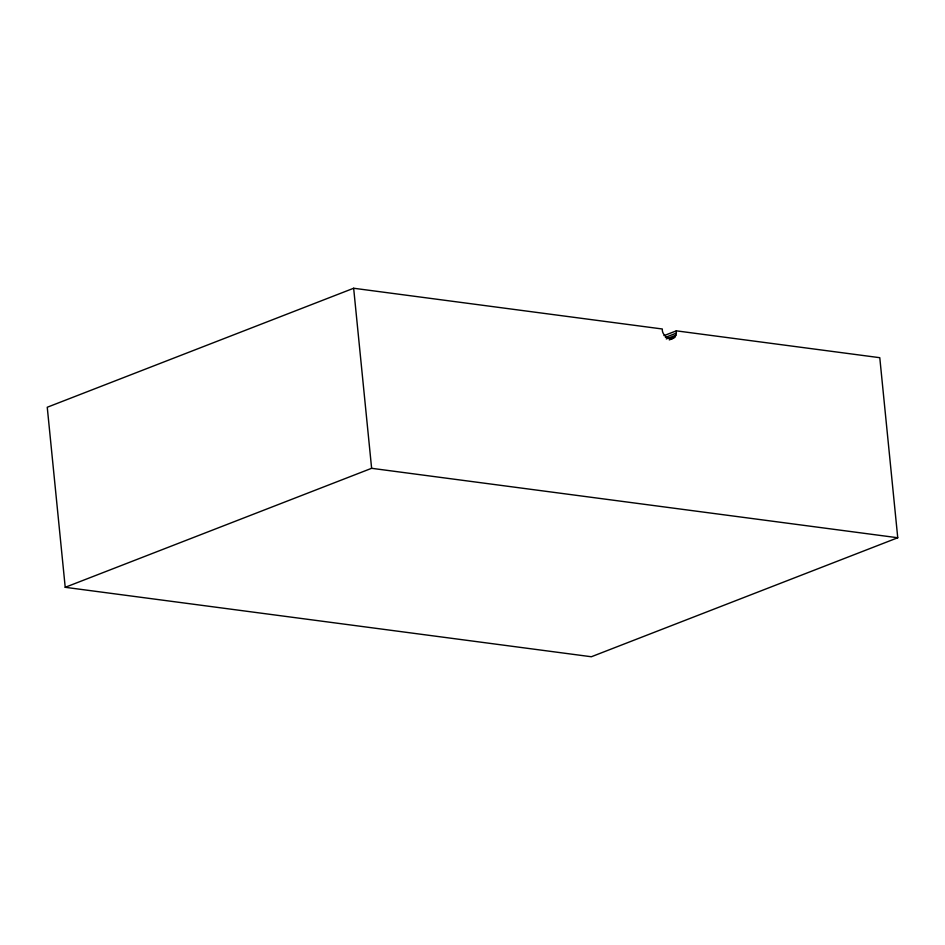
<?xml version="1.0" encoding="UTF-8"?>
<svg xmlns="http://www.w3.org/2000/svg" width="945" height="945" viewBox="0 0 945 945"><rect width="100%" height="100%" fill="white"/><g stroke="black" fill="none" stroke-linecap="round" stroke-linejoin="round"><path stroke-width="1.42" d="M676.336 333.136L676.348 330.844L879.783 357.694L897.75 537.752L591.346 656.751L65.217 587.306L47.25 407.248L353.654 288.249L662.315 328.99C661.5 337.117 675.084 343.779 676.336 333.136L665.386 337.4M664.016 335.629L676.348 330.844M666.272 338.936L675.852 335.215M669.414 339.078L674.919 336.94M669.261 339.916L673.62 338.18M65.217 587.306L371.621 468.307L897.75 537.752M353.654 288.249L371.621 468.307"/></g></svg>
